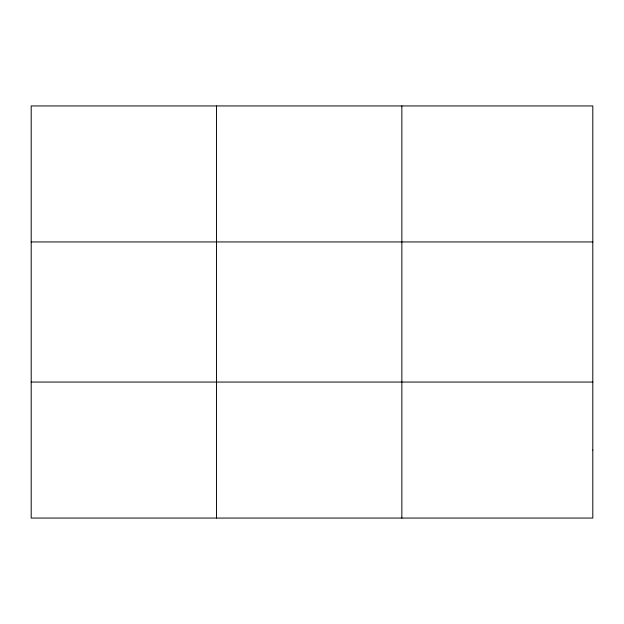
<?xml version="1.0" encoding="UTF-8"?>
<svg xmlns="http://www.w3.org/2000/svg" width="624" height="624" viewBox="0 0 624 624"><rect width="100%" height="100%" fill="white"/><g stroke="black" fill="none" stroke-linecap="round" stroke-linejoin="round"><path stroke-width="0.94" d="M216.528 518.06L216.528 105.94M401.856 518.06L401.856 105.94M31.2 241.94L592.8 241.94M31.2 382.06L592.8 382.06M592.8 450.06L592.8 518.06L31.2 518.06L31.2 105.94L592.8 105.94L592.8 450.06"/></g></svg>
